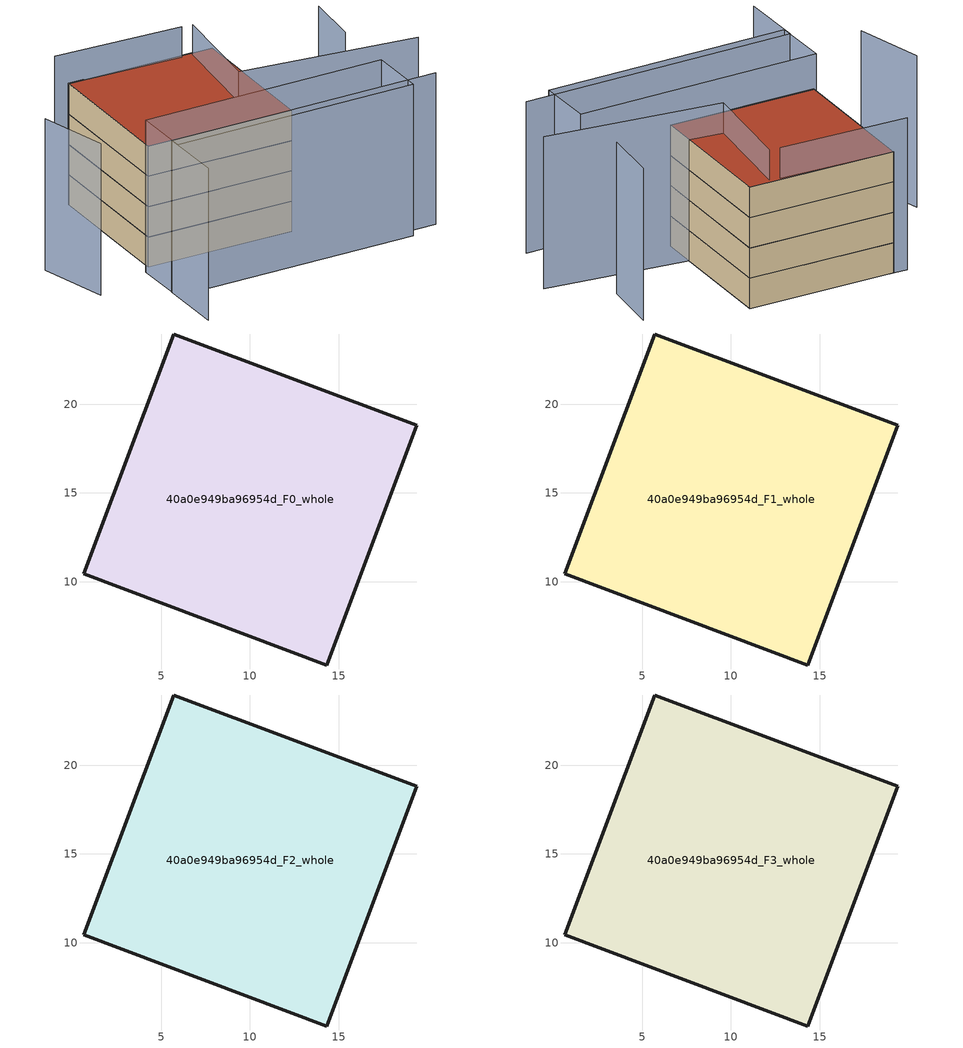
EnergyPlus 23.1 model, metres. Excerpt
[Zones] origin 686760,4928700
40a0e949ba96954d_F0_whole
 floor ground (EU_floor_Construction): 14.34,5.3 19.41,18.8 5.69,23.95 0.63,10.45 z0
 wall outside (EU_wall_Construction): 5.69,23.95 19.41,18.8 14.34,5.3 0.63,10.45 5.69,23.95 z0:3
40a0e949ba96954d_F1_whole
 floor to 40a0e949ba96954d_F0_whole (EU_floor_Construction): 14.34,5.3 19.4,18.8 5.69,23.95 0.63,10.45 z3
 wall outside (EU_wall_Construction): 5.69,23.95 19.41,18.8 14.34,5.3 0.63,10.45 5.69,23.95 z3:6
40a0e949ba96954d_F2_whole
 floor to 40a0e949ba96954d_F1_whole (EU_floor_Construction): 14.34,5.3 19.4,18.8 5.69,23.95 0.63,10.45 z6
 wall outside (EU_wall_Construction): 5.69,23.95 19.41,18.8 14.34,5.3 0.63,10.45 5.69,23.95 z6:9
40a0e949ba96954d_F3_whole
 floor to 40a0e949ba96954d_F2_whole (EU_floor_Construction): 14.34,5.3 19.4,18.8 5.69,23.95 0.63,10.45 z9
 wall outside (EU_wall_Construction): 5.69,23.95 19.41,18.8 14.34,5.3 0.63,10.45 5.69,23.95 z9:12
 roof outside (EU_roof_Construction): 19.41,18.8 14.34,5.3 0.63,10.45 5.69,23.95 z12
shading: -4.02,-0.42 -1.87,5.6 / -1.87,5.6 23.66,-3.51 / 24.71,7.86 27.21,13.02 / -5.71,17.03 -6.38,10.07 / 28.08,2.19 12.55,9.96 / 12.55,9.96 17.16,19.17 / 16.21,19.67 4.42,24.45 / -0.23,10.01 22.51,1.81 / 22.51,1.81 20.6,-3.49 / 20.6,-3.49 -2.14,4.71 / -2.14,4.71 -0.23,10.01 z0:15
[Building]
EU S2 Campaign: North Axis=0; Terrain=City; Solar Distribution=FullExterior
[Site:Location]
Bologna: Latitude=44.5; Longitude=11.25; Time Zone=1; Elevation=37
[SizingPeriod:WeatherFileDays]
AnnualSizingPeriod: Begin Month=1; Begin Day of Month=1; End Month=12; End Day of Month=31; Day of Week for Start Day=Monday; Use Weather File Daylight Saving Period=No; Use Weather File Rain and Snow Indicators=No
[MATERIAL]
EU_InternalMass_Material: Roughness=MediumRough; Thickness=0.1; Conductivity=1; Density=1800; Specific Heat=900; Thermal Absorptance=0.9; Solar Absorptance=0.7; Visible Absorptance=0.7
[MATERIAL:NOMASS] Roughness=MediumRough; Thermal Absorptance=0.9; Solar Absorptance=0.7; Visible Absorptance=0.7
Name | Thermal Resistance
EU_wall_NoMass | 0.937881
EU_roof_NoMass | 0.548572
EU_floor_NoMass | 0.71348
[CONSTRUCTION]
EU_wall_Construction: EU_wall_NoMass
EU_roof_Construction: EU_roof_NoMass
EU_floor_Construction: EU_floor_NoMass
EU_InternalMass_Construction: EU_InternalMass_Material
[ZONE] Type=1; Multiplier=1; Ceiling Height=autocalculate; Floor Area=autocalculate; Part of Total Floor Area=Yes
Name | Volume
40a0e949ba96954d_F0_whole | 633.433
40a0e949ba96954d_F1_whole; 40a0e949ba96954d_F2_whole; 40a0e949ba96954d_F3_whole | 633.434
[INTERNALMASS] Construction=EU_InternalMass_Construction; Surface Area=211.144
Name | Zone or ZoneList
40a0e949ba96954d_F0_whole_EU_InternalMass | 40a0e949ba96954d_F0_whole
40a0e949ba96954d_F1_whole_EU_InternalMass | 40a0e949ba96954d_F1_whole
40a0e949ba96954d_F2_whole_EU_InternalMass | 40a0e949ba96954d_F2_whole
40a0e949ba96954d_F3_whole_EU_InternalMass | 40a0e949ba96954d_F3_whole
[OTHEREQUIPMENT] Fuel Type=Electricity; Design Level Calculation Method=Watts/Area; Power per Zone Floor Area=1; Fraction Latent=0; Fraction Radiant=0; Fraction Lost=0; Carbon Dioxide Generation Rate=0; EndUse Subcategory=EU_Step8_InternalGains
Name | Zone or ZoneList or Space or SpaceList | Schedule
EU_Step8_InternalGain_40a0e949ba96954d_F0_whole_f000 | 40a0e949ba96954d_F0_whole | EU_Step8_GainSchedule_40a0e949ba96954d_F0_whole_f000
EU_Step8_InternalGain_40a0e949ba96954d_F1_whole_f000 | 40a0e949ba96954d_F1_whole | EU_Step8_GainSchedule_40a0e949ba96954d_F1_whole_f000
EU_Step8_InternalGain_40a0e949ba96954d_F2_whole_f000 | 40a0e949ba96954d_F2_whole | EU_Step8_GainSchedule_40a0e949ba96954d_F2_whole_f000
EU_Step8_InternalGain_40a0e949ba96954d_F3_whole_f000 | 40a0e949ba96954d_F3_whole | EU_Step8_GainSchedule_40a0e949ba96954d_F3_whole_f000
[ZONEVENTILATION:DESIGNFLOWRATE] Schedule=EU_AlwaysOn; Design Flow Rate Calculation Method=AirChanges/Hour; Air Changes per Hour=0.687892; Ventilation Type=Natural; Fan Pressure Rise=0; Fan Total Efficiency=1; Constant Term Coefficient=1; Temperature Term Coefficient=0; Velocity Term Coefficient=0; Velocity Squared Term Coefficient=0; Minimum Indoor Temperature=-100; Maximum Indoor Temperature=100; Delta Temperature=-100; Minimum Outdoor Temperature=-100; Maximum Outdoor Temperature=100; Maximum Wind Speed=40
Name | Zone or ZoneList or Space or SpaceList
EU_ConstantAir_40a0e949ba96954d_F0_whole | 40a0e949ba96954d_F0_whole
EU_ConstantAir_40a0e949ba96954d_F1_whole | 40a0e949ba96954d_F1_whole
EU_ConstantAir_40a0e949ba96954d_F2_whole | 40a0e949ba96954d_F2_whole
EU_ConstantAir_40a0e949ba96954d_F3_whole | 40a0e949ba96954d_F3_whole
[HVACTEMPLATE:THERMOSTAT] Constant Heating Setpoint=20; Constant Cooling Setpoint=50
EU_HeatOnly_40a0e949ba96954d_F0_whole; EU_HeatOnly_40a0e949ba96954d_F1_whole; EU_HeatOnly_40a0e949ba96954d_F2_whole; EU_HeatOnly_40a0e949ba96954d_F3_whole
[HVACTEMPLATE:ZONE:IDEALLOADSAIRSYSTEM] System Availability Schedule=EU_AlwaysOn; Maximum Heating Supply Air Temperature=50; Minimum Cooling Supply Air Temperature=13; Maximum Heating Supply Air Humidity Ratio=0.0156; Minimum Cooling Supply Air Humidity Ratio=0.0077; Heating Limit=NoLimit; Cooling Limit=NoLimit; Heating Availability Schedule=EU_AlwaysOn; Cooling Availability Schedule=EU_CoolingOff; Dehumidification Control Type=ConstantSensibleHeatRatio; Cooling Sensible Heat Ratio=0.7; Dehumidification Setpoint=60; Humidification Control Type=None; Humidification Setpoint=30; Outdoor Air Method=None; Outdoor Air Flow Rate per Person=0.00944; Outdoor Air Flow Rate per Zone Floor Area=0; Outdoor Air Flow Rate per Zone=0; Demand Controlled Ventilation Type=None; Outdoor Air Economizer Type=NoEconomizer; Heat Recovery Type=None; Sensible Heat Recovery Effectiveness=0.7; Latent Heat Recovery Effectiveness=0.65
Name | Template Thermostat
40a0e949ba96954d_F0_whole | EU_HeatOnly_40a0e949ba96954d_F0_whole
40a0e949ba96954d_F1_whole | EU_HeatOnly_40a0e949ba96954d_F1_whole
40a0e949ba96954d_F2_whole | EU_HeatOnly_40a0e949ba96954d_F2_whole
40a0e949ba96954d_F3_whole | EU_HeatOnly_40a0e949ba96954d_F3_whole
[SIZING:ZONE] Zone Cooling Design Supply Air Temperature Input Method=SupplyAirTemperature; Zone Cooling Design Supply Air Temperature=13; Zone Heating Design Supply Air Temperature Input Method=SupplyAirTemperature; Zone Heating Design Supply Air Temperature=50; Zone Cooling Design Supply Air Humidity Ratio=0.008; Zone Heating Design Supply Air Humidity Ratio=0.008; Cooling Design Air Flow Method=DesignDay; Cooling Design Air Flow Rate=0; Cooling Minimum Air Flow per Zone Floor Area=0.000762; Cooling Minimum Air Flow=0; Cooling Minimum Air Flow Fraction=0.2; Heating Design Air Flow Method=DesignDay; Heating Design Air Flow Rate=0; Heating Maximum Air Flow per Zone Floor Area=0.002032; Heating Maximum Air Flow=0.141576; Heating Maximum Air Flow Fraction=0.3; Account for Dedicated Outdoor Air System=No; Dedicated Outdoor Air System Control Strategy=NeutralSupplyAir; Dedicated Outdoor Air Low Setpoint Temperature for Design=autosize; Dedicated Outdoor Air High Setpoint Temperature for Design=autosize; Zone Load Sizing Method=Sensible Load Only No Latent Load; Zone Latent Cooling Design Supply Air Humidity Ratio Input Method=HumidityRatioDifference; Zone Cooling Design Supply Air Humidity Ratio Difference=0.005; Zone Latent Heating Design Supply Air Humidity Ratio Input Method=HumidityRatioDifference; Zone Humidification Design Supply Air Humidity Ratio Difference=0.005
40a0e949ba96954d_F0_whole; 40a0e949ba96954d_F1_whole; 40a0e949ba96954d_F2_whole; 40a0e949ba96954d_F3_whole
[SCHEDULE:CONSTANT]
Name | Hourly Value
EU_AlwaysOn | 1
EU_CoolingOff | 0
[SCHEDULE:FILE] Column Number=1; Rows to Skip at Top=0; Number of Hours of Data=8760; Column Separator=Comma; Interpolate to Timestep=No; Minutes per Item=60; Adjust Schedule for Daylight Savings=Yes
Name | File
EU_Step8_GainSchedule_40a0e949ba96954d_F0_whole_f000 | ../../schedules/40a0e949ba96954d/40a0e949ba96954d_F0_whole_f000_gain.csv
EU_Step8_GainSchedule_40a0e949ba96954d_F1_whole_f000 | ../../schedules/40a0e949ba96954d/40a0e949ba96954d_F1_whole_f000_gain.csv
EU_Step8_GainSchedule_40a0e949ba96954d_F2_whole_f000 | ../../schedules/40a0e949ba96954d/40a0e949ba96954d_F2_whole_f000_gain.csv
EU_Step8_GainSchedule_40a0e949ba96954d_F3_whole_f000 | ../../schedules/40a0e949ba96954d/40a0e949ba96954d_F3_whole_f000_gain.csv
